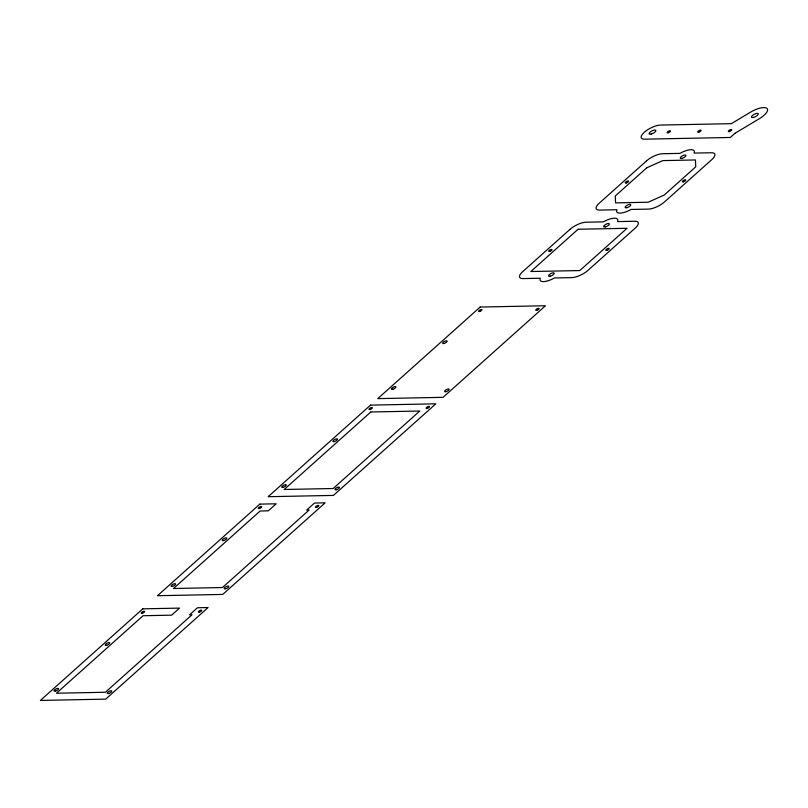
<?xml version="1.0" encoding="UTF-8"?>
<svg xmlns="http://www.w3.org/2000/svg" width="808" height="808" viewBox="0 0 808 808"><rect width="100%" height="100%" fill="white"/><g stroke="black" fill="none" stroke-linecap="round" stroke-linejoin="round"><path stroke-width="1.21" d="M142.794 608.838L40.4 700.425L105.686 699.142L208.07 607.545L197.465 607.757L189.587 614.807L192.041 614.757L105.404 692.254L56.439 693.224L143.077 615.726L171.639 615.161L179.507 608.111L142.794 608.838M259.853 504.121L157.459 595.718L222.745 594.425L325.139 502.829L314.524 503.041L306.656 510.09L309.1 510.04L222.463 587.537L173.498 588.507L260.136 511.01L268.296 510.848L276.174 503.798L259.853 504.121M370.539 405.111L268.155 496.698L333.441 495.405L435.825 403.818L370.539 405.111M480.174 307.04L377.78 398.627L443.067 397.334L545.461 305.747L480.174 307.04M569.913 229.422L522.665 271.69A12.585 4.464 -27.6 0 0 522.948 278.578L540.36 278.235A12.585 4.464 -27.6 0 0 554.49 277.952L571.913 277.609A12.585 4.464 -27.6 0 0 587.941 270.397L635.199 228.129A12.585 4.464 -27.6 0 0 634.916 221.251L617.504 221.594A12.585 4.464 -27.6 0 0 603.364 221.867L585.952 222.21A12.585 4.464 -27.6 0 0 569.913 229.422M646.491 160.923L599.233 203.202A12.585 4.464 -27.6 0 0 599.516 210.08L616.928 209.737A12.585 4.464 -27.6 0 0 631.068 209.454L648.481 209.11A12.585 4.464 -27.6 0 0 664.519 201.909L711.777 159.631A12.585 4.464 -27.6 0 0 711.484 152.752L694.072 153.096A12.585 4.464 -27.6 0 0 679.942 153.379L662.52 153.722A12.585 4.464 -27.6 0 0 646.491 160.923M370.821 411.989L284.184 489.486L333.149 488.517L419.786 411.019L370.821 411.989M578.074 229.26L530.816 271.528L579.78 270.559L627.038 228.29L578.074 229.26M646.774 167.811L615.272 195.991L615.555 202.879L648.198 202.232L664.237 195.021L695.739 166.842L695.456 159.954L662.812 160.6L646.774 167.811M734.947 133.31L730.291 137.471L644.602 139.168A12.585 4.464 -27.6 0 1 644.319 132.28A12.585 4.464 -27.6 0 1 660.358 125.068L731.341 123.664L751.369 111.676A14.12 5.01 -27.6 0 1 766.853 108.302A14.12 5.01 -27.6 0 1 759.954 118.332L734.947 133.31M753.632 117.412A3.777 1.343 -27.6 0 0 758.247 113.766A3.777 1.343 -27.6 0 0 752.763 115.241A3.777 1.343 -27.6 0 0 753.632 117.412M626.321 182.951A1.889 0.667 -27.6 0 0 628.624 181.123A1.889 0.667 -27.6 0 0 625.877 181.871A1.889 0.667 -27.6 0 0 626.321 182.951M698.779 132.159A1.889 0.667 -27.6 0 0 701.091 130.341A1.889 0.667 -27.6 0 0 698.344 131.078A1.889 0.667 -27.6 0 0 698.779 132.159M605.455 226.866A3.141 1.121 -27.6 0 0 609.303 223.826A3.141 1.121 -27.6 0 0 604.727 225.058A3.141 1.121 -27.6 0 0 605.455 226.866M682.033 158.368A3.141 1.121 -27.6 0 0 685.871 155.338A3.141 1.121 -27.6 0 0 681.306 156.57A3.141 1.121 -27.6 0 0 682.033 158.368M683.447 181.82A1.889 0.667 -27.6 0 0 685.75 180.002A1.889 0.667 -27.6 0 0 683.002 180.739A1.889 0.667 -27.6 0 0 683.447 181.82M668.176 132.764A1.889 0.667 -27.6 0 0 670.489 130.947A1.889 0.667 -27.6 0 0 667.741 131.684A1.889 0.667 -27.6 0 0 668.176 132.764M729.382 131.553A1.889 0.667 -27.6 0 0 731.684 129.734A1.889 0.667 -27.6 0 0 728.947 130.472A1.889 0.667 -27.6 0 0 729.382 131.553M606.869 250.318A1.889 0.667 -27.6 0 0 609.171 248.49A1.889 0.667 -27.6 0 0 606.434 249.228A1.889 0.667 -27.6 0 0 606.869 250.318M550.329 276.185A3.141 1.121 -27.6 0 0 554.167 273.144A3.141 1.121 -27.6 0 0 549.602 274.377A3.141 1.121 -27.6 0 0 550.329 276.185M651.238 134.057A3.777 1.343 -27.6 0 0 655.844 130.411A3.777 1.343 -27.6 0 0 650.359 131.896A3.777 1.343 -27.6 0 0 651.238 134.057M549.743 251.439A1.889 0.667 -27.6 0 0 552.056 249.621A1.889 0.667 -27.6 0 0 549.309 250.359A1.889 0.667 -27.6 0 0 549.743 251.439M626.897 207.686A3.141 1.121 -27.6 0 0 630.745 204.656A3.141 1.121 -27.6 0 0 626.17 205.888A3.141 1.121 -27.6 0 0 626.897 207.686M392.85 389.264A2.515 0.889 -27.6 0 0 395.92 386.84A2.515 0.889 -27.6 0 0 392.264 387.83A2.515 0.889 -27.6 0 0 392.85 389.264M446.036 391.658A2.515 0.889 -27.6 0 0 449.107 389.234A2.515 0.889 -27.6 0 0 445.45 390.224A2.515 0.889 -27.6 0 0 446.036 391.658M444.046 343.471A2.515 0.889 -27.6 0 0 447.117 341.047A2.515 0.889 -27.6 0 0 443.461 342.036A2.515 0.889 -27.6 0 0 444.046 343.471M536.815 310.312A1.889 0.667 -27.6 0 0 539.118 308.494A1.889 0.667 -27.6 0 0 536.381 309.232A1.889 0.667 -27.6 0 0 536.815 310.312M479.689 311.444A1.889 0.667 -27.6 0 0 482.002 309.626A1.889 0.667 -27.6 0 0 479.255 310.363A1.889 0.667 -27.6 0 0 479.689 311.444M334.411 441.542A2.515 0.889 -27.6 0 0 337.481 439.118A2.515 0.889 -27.6 0 0 333.825 440.097A2.515 0.889 -27.6 0 0 334.411 441.542M283.214 487.335A2.515 0.889 -27.6 0 0 286.284 484.911A2.515 0.889 -27.6 0 0 282.628 485.901A2.515 0.889 -27.6 0 0 283.214 487.335M336.401 489.729A2.515 0.889 -27.6 0 0 339.481 487.305A2.515 0.889 -27.6 0 0 335.825 488.284A2.515 0.889 -27.6 0 0 336.401 489.729M370.064 409.515A1.889 0.667 -27.6 0 0 372.367 407.697A1.889 0.667 -27.6 0 0 369.62 408.434A1.889 0.667 -27.6 0 0 370.064 409.515M427.19 408.383A1.889 0.667 -27.6 0 0 429.492 406.565A1.889 0.667 -27.6 0 0 426.745 407.303A1.889 0.667 -27.6 0 0 427.19 408.383M225.715 588.749A2.515 0.889 -27.6 0 0 228.785 586.315A2.515 0.889 -27.6 0 0 225.129 587.305A2.515 0.889 -27.6 0 0 225.715 588.749M172.528 586.356A2.515 0.889 -27.6 0 0 175.599 583.932A2.515 0.889 -27.6 0 0 171.942 584.911A2.515 0.889 -27.6 0 0 172.528 586.356M223.715 540.562A2.515 0.889 -27.6 0 0 226.796 538.128A2.515 0.889 -27.6 0 0 223.139 539.118A2.515 0.889 -27.6 0 0 223.715 540.562M259.368 508.535A1.889 0.667 -27.6 0 0 261.671 506.717A1.889 0.667 -27.6 0 0 258.934 507.454A1.889 0.667 -27.6 0 0 259.368 508.535M316.494 507.404A1.889 0.667 -27.6 0 0 318.796 505.586A1.889 0.667 -27.6 0 0 316.059 506.323A1.889 0.667 -27.6 0 0 316.494 507.404M108.656 693.466A2.515 0.889 -27.6 0 0 111.726 691.032A2.515 0.889 -27.6 0 0 108.07 692.022A2.515 0.889 -27.6 0 0 108.656 693.466M55.459 691.072A2.515 0.889 -27.6 0 0 58.54 688.648A2.515 0.889 -27.6 0 0 54.883 689.628A2.515 0.889 -27.6 0 0 55.459 691.072M106.656 645.279A2.515 0.889 -27.6 0 0 109.737 642.845A2.515 0.889 -27.6 0 0 106.08 643.835A2.515 0.889 -27.6 0 0 106.656 645.279M142.309 613.252A1.889 0.667 -27.6 0 0 144.612 611.424A1.889 0.667 -27.6 0 0 141.875 612.171A1.889 0.667 -27.6 0 0 142.309 613.252M199.435 612.121A1.889 0.667 -27.6 0 0 201.737 610.293A1.889 0.667 -27.6 0 0 199 611.04A1.889 0.667 -27.6 0 0 199.435 612.121"/></g></svg>
